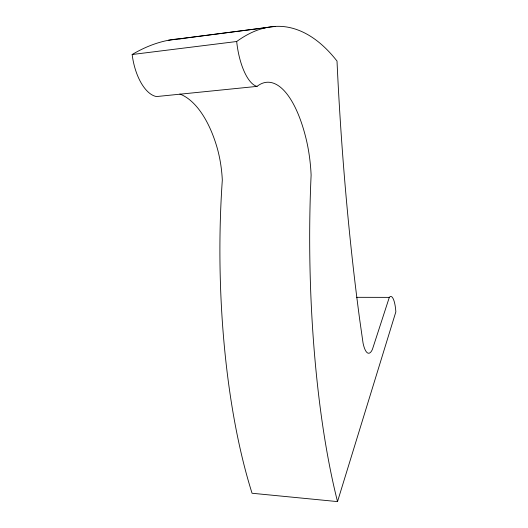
<?xml version="1.0" encoding="UTF-8"?>
<svg xmlns="http://www.w3.org/2000/svg" width="528" height="528" viewBox="0 0 528 528"><rect width="100%" height="100%" fill="white"/><g stroke="black" fill="none" stroke-linecap="round" stroke-linejoin="round"><path stroke-width="0.79" d="M179.843 94.024A100.36 49.157 86.6 0 1 216.421 145.358A73.009 34.762 86.2 0 1 222.314 180.094A325.921 101.257 89 0 0 252.061 493.251L337.517 501.6L395.848 311.857A20.374 5.135 89.8 0 0 389.308 297.37L356.677 297.317M389.308 297.37L372.451 349.272A25.529 7.049 -89.9 0 1 363.046 343.028L359.66 319.321A544.639 92.202 86.8 0 1 337.009 61.063C323.928 44.312 306.115 29.238 284.288 26.657A449.13 157.258 -86.1 0 0 236.683 41.507L132.152 54.509A42.695 20.83 80.8 0 0 156.545 96.558L257.03 86.387A105.356 40.055 87 0 1 306.082 138.732A76.527 28.241 86.7 0 1 311.117 175.085A336.673 79.873 88.8 0 0 337.517 501.6M179.586 38.795L275.385 26.4M168.247 40.3L266.152 27.634M132.152 54.509A426.07 191.466 -84.1 0 1 184.331 38.597M257.03 86.387A44.887 17.048 82.8 0 1 236.683 41.507"/></g></svg>
